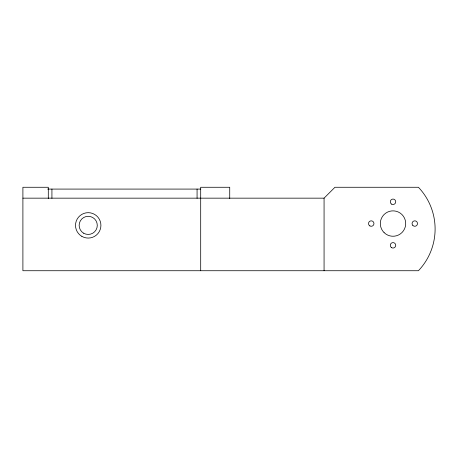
<?xml version="1.0" encoding="UTF-8"?>
<svg xmlns="http://www.w3.org/2000/svg" width="458" height="458" viewBox="0 0 458 458"><rect width="100%" height="100%" fill="white"/><g stroke="black" fill="none" stroke-linecap="round" stroke-linejoin="round"><path stroke-width="0.69" d="M22.9 198.159L324.069 198.159L334.953 187.27L418.412 187.27A60.508 60.508 0 0 1 418.412 270.73L22.9 270.73L22.9 187.27L48.302 187.27L48.302 198.669M47.695 189.085L200.598 189.085M324.069 198.159L324.069 270.73M229.727 198.669L229.727 187.27L200.696 187.27L200.696 270.73M197.072 189.085L197.072 198.337M51.926 189.085L51.926 198.337M384.079 232.584A12.698 12.698 0 0 0 405.296 226.779A12.698 12.698 0 0 0 389.655 211.31A12.698 12.698 0 0 0 384.079 232.584M391.647 204.142A2.719 2.719 0 0 0 395.729 201.783A2.719 2.719 0 0 0 391.647 199.43A2.719 2.719 0 0 0 391.647 204.142M369.875 225.914A2.719 2.719 0 0 0 373.957 223.556A2.719 2.719 0 0 0 369.875 221.203A2.719 2.719 0 0 0 369.875 225.914M391.647 247.686A2.719 2.719 0 0 0 395.729 245.328A2.719 2.719 0 0 0 391.647 242.969A2.719 2.719 0 0 0 391.647 247.686M412.858 225.479A2.719 2.719 0 0 0 417.41 224.26A2.719 2.719 0 0 0 414.078 220.928A2.719 2.719 0 0 0 412.858 225.479M81.862 236.368A12.698 12.698 0 0 0 100.915 225.37A12.698 12.698 0 0 0 81.862 214.373A12.698 12.698 0 0 0 81.862 236.368M83.677 233.225A9.074 9.074 0 0 0 97.285 225.37A9.074 9.074 0 0 0 83.677 217.516A9.074 9.074 0 0 0 83.677 233.225"/></g></svg>
